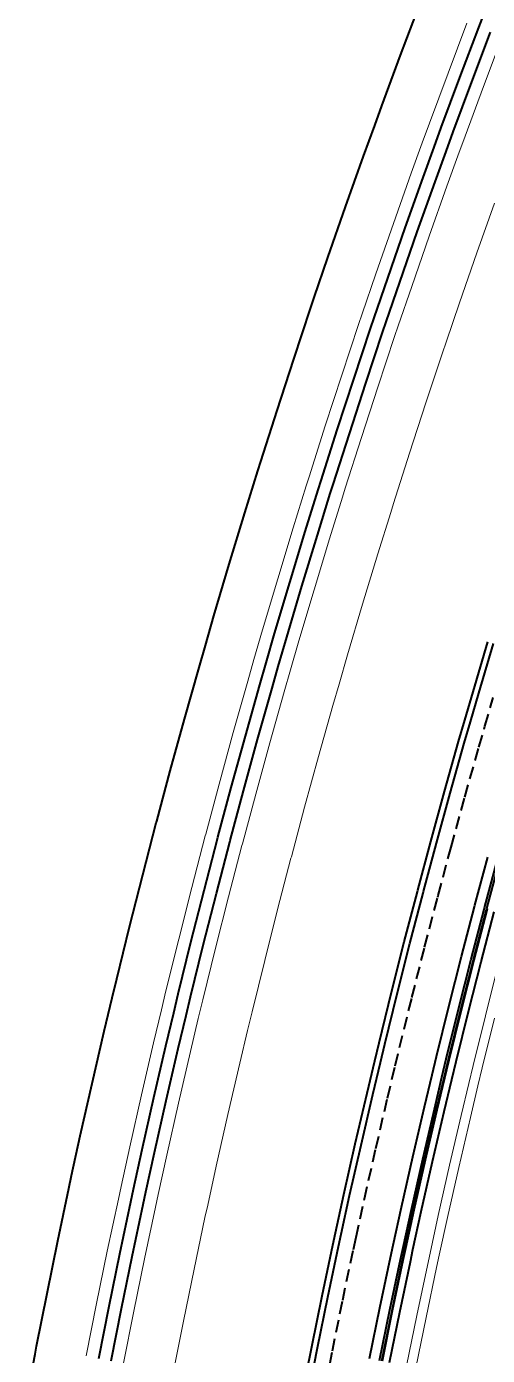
# Model space of a CAD drawing. Header units: feet. Extents: x 85617 to 85865, y 436878 to 437298.
# Drawn here: x 85625.3 to 85643.5, y 437035.4 to 437087.9 of the extents above; entities that cross this region are included whole.
import ezdxf

# ---------------------------------------------------------------- set-up
doc = ezdxf.new("R2010")
doc.units = ezdxf.units.FT
doc.header["$MEASUREMENT"] = 0
for name, pattern in [('( Dashed )', [0.75, 0.5, -0.25]), ('BV-GELEIDERAIL', [16, 10, -3, -3]), ('VW-3-3_STREEP15-N', [6, 3, -3])]:
    doc.linetypes.add(name, pattern=pattern)
for name, color, linetype, lineweight in [('N-WE-BV-GELEIDECONSTRUCTIE_ACHTERZIJDE-G', 210, 'Continuous', 40), ('N-WE-BV-GELEIDECONSTRUCTIE_GELEIDERAIL-G', 210, 'BV-GELEIDERAIL', 40), ('N-WE-BV-GELEIDECONSTRUCTIE_UITBUIGING-G', 30, '( Dashed )', 40), ('N-WE-BV-GELEIDECONSTRUCTIE_VOORZIJDE-G', 210, 'Continuous', 40), ('N-WE-GW-BERM-G', 90, 'Continuous', 40), ('N-WE-GW-GRONDWERKLIJN_TEEN-G', 90, 'Continuous', 0), ('N-WE-GW-WATERGANG_BODEM-G', 90, 'Continuous', 40), ('N-WE-GW-WATERGANG_INSTEEK-G', 90, 'Continuous', 40), ('N-WE-GW-WATERGANG_WATERLIJN_WINTERPEIL-G', 7, 'Continuous', 0), ('N-WE-GW-ZANDLIJN-G', 20, 'Continuous', 40), ('N-WE-VH-KANTVERHARDING-G', 7, 'Continuous', 0), ('N-WE-VW-MARKERING_LANGS_STREEP_33_015-G', 7, 'VW-3-3_STREEP15-N', 0)]:
    doc.layers.add(name, color=color, linetype=linetype, lineweight=lineweight)

msp = doc.modelspace()

# ---------------------------------------------------------------- linework, layer by layer
at = {"layer": 'N-WE-BV-GELEIDECONSTRUCTIE_ACHTERZIJDE-G'}
for points in [[(85638.878, 437035.248, 2.804), (85639.285, 437037.241, 2.804), (85639.706, 437039.232, 2.804), (85639.81, 437039.716, 2.804), (85640.14, 437041.221, 2.804), (85640.587, 437043.206, 2.804), (85641.047, 437045.188, 2.804), (85641.347, 437046.45, 2.804), (85641.521, 437047.167, 2.804), (85642.007, 437049.143, 2.804), (85642.507, 437051.115, 2.804), (85643.02, 437053.085, 2.804), (85643.037, 437053.146, 2.804), (85643.546, 437055.05, 2.804)], [(85638.878, 437035.248, 3.594), (85639.285, 437037.241, 3.594), (85639.706, 437039.232, 3.594), (85639.81, 437039.716, 3.594), (85640.14, 437041.221, 3.594), (85640.587, 437043.206, 3.594), (85641.047, 437045.188, 3.594), (85641.347, 437046.45, 3.594), (85641.521, 437047.167, 3.594), (85642.007, 437049.143, 3.594), (85642.507, 437051.115, 3.594), (85643.02, 437053.085, 3.594), (85643.037, 437053.146, 3.594), (85643.546, 437055.05, 3.594)]]:
    msp.add_polyline3d(points, dxfattribs=at)
at = {"layer": 'N-WE-BV-GELEIDECONSTRUCTIE_GELEIDERAIL-G'}
msp.add_polyline3d([(85639.27, 437035.169, 2.824), (85639.677, 437037.16, 2.824), (85640.097, 437039.148, 2.824), (85640.201, 437039.632, 2.824), (85640.53, 437041.134, 2.824), (85640.977, 437043.117, 2.824), (85641.436, 437045.096, 2.824), (85641.736, 437046.356, 2.824), (85641.909, 437047.073, 2.824), (85642.395, 437049.046, 2.824), (85642.895, 437051.016, 2.824), (85643.407, 437052.983, 2.824), (85643.423, 437053.044, 2.824), (85643.932, 437054.946, 2.824)], dxfattribs=at)
at = {"layer": 'N-WE-BV-GELEIDECONSTRUCTIE_UITBUIGING-G'}
msp.add_polyline3d([(85637.011, 437033.537, 2.729), (85637.407, 437035.543, 2.729), (85637.816, 437037.547, 2.729), (85638.239, 437039.547, 2.729), (85638.344, 437040.033, 2.729), (85638.675, 437041.545, 2.729), (85639.124, 437043.54, 2.729), (85639.587, 437045.532, 2.729), (85639.889, 437046.8, 2.729), (85640.063, 437047.521, 2.729), (85640.552, 437049.507, 2.729), (85641.054, 437051.489, 2.729), (85641.57, 437053.468, 2.729), (85641.586, 437053.53, 2.729), (85642.099, 437055.443, 2.729), (85642.641, 437057.415, 2.729), (85643.196, 437059.383, 2.729), (85643.436, 437060.219, 2.729), (85643.764, 437061.347, 2.729)], dxfattribs=at)
at = {"layer": 'N-WE-BV-GELEIDECONSTRUCTIE_VOORZIJDE-G'}
for points in [[(85639.662, 437035.09, 2.844), (85640.068, 437037.079, 2.844), (85640.488, 437039.064, 2.844), (85640.592, 437039.547, 2.844), (85640.921, 437041.047, 2.844), (85641.367, 437043.027, 2.844), (85641.826, 437045.004, 2.844), (85642.125, 437046.263, 2.844), (85642.298, 437046.978, 2.844), (85642.783, 437048.949, 2.844), (85643.282, 437050.916, 2.844), (85643.794, 437052.88, 2.844)], [(85639.662, 437035.09, 3.594), (85640.068, 437037.079, 3.594), (85640.488, 437039.064, 3.594), (85640.592, 437039.547, 3.594), (85640.921, 437041.047, 3.594), (85641.367, 437043.027, 3.594), (85641.826, 437045.004, 3.594), (85642.125, 437046.263, 3.594), (85642.298, 437046.978, 3.594), (85642.783, 437048.949, 3.594), (85643.282, 437050.916, 3.594), (85643.794, 437052.88, 3.594)]]:
    msp.add_polyline3d(points, dxfattribs=at)
at = {"layer": 'N-WE-GW-BERM-G'}
msp.add_polyline3d([(85636.422, 437033.651, 2.699), (85636.819, 437035.661, 2.699), (85637.229, 437037.669, 2.699), (85637.652, 437039.673, 2.699), (85637.757, 437040.16, 2.699), (85638.089, 437041.675, 2.699), (85638.54, 437043.674, 2.699), (85639.003, 437045.67, 2.699), (85639.305, 437046.94, 2.699), (85639.48, 437047.663, 2.699), (85639.97, 437049.652, 2.699), (85640.473, 437051.638, 2.699), (85640.99, 437053.621, 2.699), (85641.006, 437053.683, 2.699), (85641.52, 437055.6, 2.699), (85642.063, 437057.576, 2.699), (85642.619, 437059.548, 2.699), (85642.859, 437060.386, 2.699), (85643.188, 437061.516, 2.699), (85643.77, 437063.48, 2.699)], dxfattribs=at)
at = {"layer": 'N-WE-GW-GRONDWERKLIJN_TEEN-G'}
msp.add_polyline3d([(85631.123, 437034.679, 0), (85631.527, 437036.724, 0), (85631.944, 437038.767, 0), (85632.375, 437040.807, 0), (85632.482, 437041.302, 0), (85632.819, 437042.844, 0), (85633.277, 437044.878, 0), (85633.749, 437046.909, 0), (85634.057, 437048.201, 0), (85634.234, 437048.936, 0), (85634.733, 437050.961, 0), (85635.245, 437052.982, 0), (85635.771, 437054.999, 0), (85635.787, 437055.062, 0), (85636.31, 437057.013, 0), (85636.862, 437059.024, 0), (85637.428, 437061.03, 0), (85637.673, 437061.883, 0), (85638.007, 437063.033, 0), (85638.6, 437065.032, 0), (85639.206, 437067.027, 0), (85639.712, 437068.659, 0), (85639.825, 437069.018, 0), (85640.458, 437071.004, 0), (85641.103, 437072.987, 0), (85641.762, 437074.965, 0), (85641.905, 437075.387, 0), (85642.434, 437076.939, 0), (85643.119, 437078.908, 0), (85643.818, 437080.872, 0)], dxfattribs=at)
at = {"layer": 'N-WE-GW-WATERGANG_BODEM-G'}
for points in [[(85628.178, 437035.25, -1.25), (85628.585, 437037.315, -1.25), (85629.007, 437039.377, -1.25), (85629.442, 437041.437, -1.25), (85629.55, 437041.937, -1.25), (85629.89, 437043.493, -1.25), (85630.353, 437045.547, -1.25), (85630.829, 437047.597, -1.25), (85631.14, 437048.902, -1.25), (85631.319, 437049.644, -1.25), (85631.822, 437051.688, -1.25), (85632.34, 437053.728, -1.25), (85632.87, 437055.765, -1.25), (85632.887, 437055.829, -1.25), (85633.414, 437057.799, -1.25), (85633.972, 437059.828, -1.25), (85634.544, 437061.854, -1.25), (85634.791, 437062.715, -1.25), (85635.128, 437063.876, -1.25), (85635.727, 437065.894, -1.25), (85636.338, 437067.908, -1.25), (85636.85, 437069.556, -1.25), (85636.963, 437069.918, -1.25), (85637.602, 437071.924, -1.25), (85638.254, 437073.925, -1.25), (85638.919, 437075.922, -1.25), (85639.063, 437076.349, -1.25), (85639.597, 437077.915, -1.25), (85640.289, 437079.903, -1.25), (85640.994, 437081.886, -1.25), (85641.429, 437083.09, -1.25), (85641.712, 437083.865, -1.25), (85642.444, 437085.839, -1.25), (85643.188, 437087.808, -1.25), (85643.946, 437089.771, -1.25)], [(85628.669, 437035.155, -1.25), (85629.075, 437037.216, -1.25), (85629.496, 437039.275, -1.25), (85629.931, 437041.332, -1.25), (85630.038, 437041.831, -1.25), (85630.379, 437043.385, -1.25), (85630.84, 437045.435, -1.25), (85631.316, 437047.482, -1.25), (85631.626, 437048.785, -1.25), (85631.805, 437049.526, -1.25), (85632.308, 437051.567, -1.25), (85632.824, 437053.604, -1.25), (85633.354, 437055.638, -1.25), (85633.37, 437055.701, -1.25), (85633.897, 437057.668, -1.25), (85634.454, 437059.694, -1.25), (85635.024, 437061.717, -1.25), (85635.271, 437062.576, -1.25), (85635.608, 437063.736, -1.25), (85636.205, 437065.751, -1.25), (85636.816, 437067.761, -1.25), (85637.327, 437069.407, -1.25), (85637.44, 437069.768, -1.25), (85638.078, 437071.771, -1.25), (85638.729, 437073.769, -1.25), (85639.393, 437075.763, -1.25), (85639.537, 437076.189, -1.25), (85640.07, 437077.752, -1.25), (85640.761, 437079.737, -1.25), (85641.465, 437081.717, -1.25), (85641.899, 437082.919, -1.25), (85642.182, 437083.693, -1.25), (85642.912, 437085.663, -1.25), (85643.655, 437087.629, -1.25)]]:
    msp.add_polyline3d(points, dxfattribs=at)
at = {"layer": 'N-WE-GW-WATERGANG_INSTEEK-G'}
msp.add_polyline3d([(85625.326, 437033.642, 0), (85625.663, 437035.411, 0), (85625.723, 437035.726, 0), (85626.134, 437037.807, 0), (85626.559, 437039.886, 0), (85626.997, 437041.961, 0), (85627.106, 437042.466, 0), (85627.45, 437044.034, 0), (85627.916, 437046.104, 0), (85628.396, 437048.171, 0), (85628.709, 437049.486, 0), (85628.89, 437050.234, 0), (85629.397, 437052.294, 0), (85629.918, 437054.35, 0), (85630.453, 437056.404, 0), (85630.47, 437056.468, 0), (85631.002, 437058.453, 0), (85631.564, 437060.499, 0), (85632.14, 437062.541, 0), (85632.389, 437063.408, 0), (85632.729, 437064.579, 0), (85633.332, 437066.613, 0), (85633.949, 437068.643, 0), (85634.464, 437070.304, 0), (85634.579, 437070.669, 0), (85635.222, 437072.69, 0), (85635.879, 437074.708, 0), (85636.55, 437076.72, 0), (85636.695, 437077.15, 0), (85637.234, 437078.729, 0), (85637.931, 437080.732, 0), (85638.641, 437082.731, 0), (85639.08, 437083.944, 0), (85639.365, 437084.726, 0), (85640.102, 437086.715, 0), (85640.853, 437088.7, 0)], dxfattribs=at)
at = {"layer": 'N-WE-GW-WATERGANG_WATERLIJN_WINTERPEIL-G'}
for points in [[(85627.687, 437035.345, -1), (85628.095, 437037.413, -1), (85628.517, 437039.479, -1), (85628.953, 437041.542, -1), (85629.061, 437042.043, -1), (85629.402, 437043.601, -1), (85629.866, 437045.658, -1), (85630.342, 437047.712, -1), (85630.654, 437049.019, -1), (85630.833, 437049.762, -1), (85631.337, 437051.809, -1), (85631.855, 437053.853, -1), (85632.387, 437055.893, -1), (85632.404, 437055.957, -1), (85632.932, 437057.929, -1), (85633.491, 437059.962, -1), (85634.063, 437061.991, -1), (85634.31, 437062.854, -1), (85634.648, 437064.017, -1), (85635.248, 437066.038, -1), (85635.86, 437068.055, -1), (85636.373, 437069.706, -1), (85636.486, 437070.068, -1), (85637.126, 437072.077, -1), (85637.779, 437074.082, -1), (85638.445, 437076.082, -1), (85638.589, 437076.509, -1), (85639.125, 437078.078, -1), (85639.818, 437080.069, -1), (85640.524, 437082.055, -1), (85640.959, 437083.261, -1), (85641.243, 437084.037, -1), (85641.976, 437086.014, -1), (85642.721, 437087.986, -1)], [(85629.159, 437035.059, -1), (85629.566, 437037.118, -1), (85629.986, 437039.174, -1), (85630.419, 437041.227, -1), (85630.527, 437041.725, -1), (85630.867, 437043.277, -1), (85631.328, 437045.324, -1), (85631.802, 437047.367, -1), (85632.112, 437048.668, -1), (85632.291, 437049.408, -1), (85632.793, 437051.445, -1), (85633.308, 437053.479, -1), (85633.837, 437055.51, -1), (85633.854, 437055.574, -1), (85634.38, 437057.537, -1), (85634.936, 437059.56, -1), (85635.505, 437061.579, -1), (85635.752, 437062.438, -1), (85636.088, 437063.595, -1), (85636.684, 437065.607, -1), (85637.294, 437067.614, -1), (85637.804, 437069.257, -1), (85637.917, 437069.618, -1), (85638.554, 437071.617, -1), (85639.204, 437073.613, -1), (85639.867, 437075.603, -1), (85640.01, 437076.028, -1), (85640.543, 437077.589, -1), (85641.233, 437079.571, -1), (85641.935, 437081.548, -1), (85642.369, 437082.748, -1), (85642.651, 437083.521, -1), (85643.38, 437085.488, -1), (85644.122, 437087.451, -1)]]:
    msp.add_polyline3d(points, dxfattribs=at)
at = {"layer": 'N-WE-GW-ZANDLIJN-G'}
for points in [[(85636.194, 437033.695, 0), (85636.591, 437035.707, 0), (85637.002, 437037.716, 0), (85637.425, 437039.722, 0), (85637.531, 437040.21, 0), (85637.863, 437041.725, 0), (85638.313, 437043.726, 0), (85638.777, 437045.723, 0), (85639.08, 437046.994, 0), (85639.254, 437047.717, 0), (85639.745, 437049.708, 0), (85640.248, 437051.696, 0), (85640.765, 437053.68, 0), (85640.782, 437053.742, 0), (85641.296, 437055.661, 0), (85641.839, 437057.638, 0), (85642.395, 437059.612, 0), (85642.636, 437060.45, 0), (85642.965, 437061.581, 0), (85643.548, 437063.547, 0)], [(85636.194, 437033.695, 0), (85636.591, 437035.707, 0), (85637.002, 437037.716, 0), (85637.425, 437039.722, 0), (85637.531, 437040.21, 0), (85637.863, 437041.725, 0), (85638.313, 437043.726, 0), (85638.777, 437045.723, 0), (85639.08, 437046.994, 0), (85639.254, 437047.717, 0), (85639.745, 437049.708, 0), (85640.248, 437051.696, 0), (85640.765, 437053.68, 0), (85640.782, 437053.742, 0), (85641.296, 437055.661, 0), (85641.839, 437057.638, 0), (85642.395, 437059.612, 0), (85642.636, 437060.45, 0), (85642.965, 437061.581, 0), (85643.548, 437063.547, 0)], [(85639.357, 437035.151, 1.881), (85639.764, 437037.142, 1.881), (85640.184, 437039.13, 1.881), (85640.288, 437039.613, 1.881), (85640.617, 437041.115, 1.881), (85641.064, 437043.097, 1.881), (85641.523, 437045.076, 1.881), (85641.823, 437046.335, 1.881), (85641.996, 437047.052, 1.881), (85642.482, 437049.024, 1.881), (85642.981, 437050.994, 1.881), (85643.493, 437052.96, 1.881), (85643.51, 437053.021, 1.881), (85644.019, 437054.922, 1.881)], [(85639.357, 437035.151, 1.881), (85639.764, 437037.142, 1.881), (85640.184, 437039.13, 1.881), (85640.288, 437039.613, 1.881), (85640.617, 437041.115, 1.881), (85641.064, 437043.097, 1.881), (85641.523, 437045.076, 1.881), (85641.823, 437046.335, 1.881), (85641.996, 437047.052, 1.881), (85642.482, 437049.024, 1.881), (85642.981, 437050.994, 1.881), (85643.493, 437052.96, 1.881), (85643.51, 437053.021, 1.881), (85644.019, 437054.922, 1.881)], [(85639.382, 437035.146, 1.882), (85639.789, 437037.137, 1.882), (85640.209, 437039.124, 1.882), (85640.313, 437039.607, 1.882), (85640.642, 437041.109, 1.882), (85641.088, 437043.091, 1.882), (85641.548, 437045.07, 1.882), (85641.848, 437046.329, 1.882), (85642.021, 437047.046, 1.882), (85642.506, 437049.018, 1.882), (85643.006, 437050.987, 1.882), (85643.518, 437052.953, 1.882), (85643.534, 437053.015, 1.882)], [(85639.382, 437035.146, 1.882), (85639.789, 437037.137, 1.882), (85640.209, 437039.124, 1.882), (85640.313, 437039.607, 1.882), (85640.642, 437041.109, 1.882), (85641.088, 437043.091, 1.882), (85641.548, 437045.07, 1.882), (85641.848, 437046.329, 1.882), (85642.021, 437047.046, 1.882), (85642.506, 437049.018, 1.882), (85643.006, 437050.987, 1.882), (85643.518, 437052.953, 1.882), (85643.534, 437053.015, 1.882)]]:
    msp.add_polyline3d(points, dxfattribs=at)
at = {"layer": 'N-WE-VH-KANTVERHARDING-G'}
msp.add_polyline3d([(85640.338, 437034.955, 2.906), (85640.743, 437036.939, 2.906), (85641.162, 437038.92, 2.906), (85641.265, 437039.401, 2.906), (85641.593, 437040.898, 2.906), (85642.038, 437042.874, 2.906), (85642.497, 437044.846, 2.906), (85642.795, 437046.102, 2.906), (85642.968, 437046.816, 2.906), (85643.452, 437048.782, 2.906), (85643.95, 437050.745, 2.906)], dxfattribs=at)
at = {"layer": 'N-WE-VW-MARKERING_LANGS_STREEP_33_015-G'}
msp.add_polyline3d([(85640.705, 437034.881, 2.916), (85641.11, 437036.862, 2.916), (85641.528, 437038.841, 2.916), (85641.632, 437039.322, 2.916), (85641.96, 437040.817, 2.916), (85642.404, 437042.79, 2.916), (85642.862, 437044.76, 2.916), (85643.16, 437046.014, 2.916), (85643.332, 437046.727, 2.916), (85643.816, 437048.691, 2.916)], dxfattribs=at)

doc.saveas('drawing.dxf')
